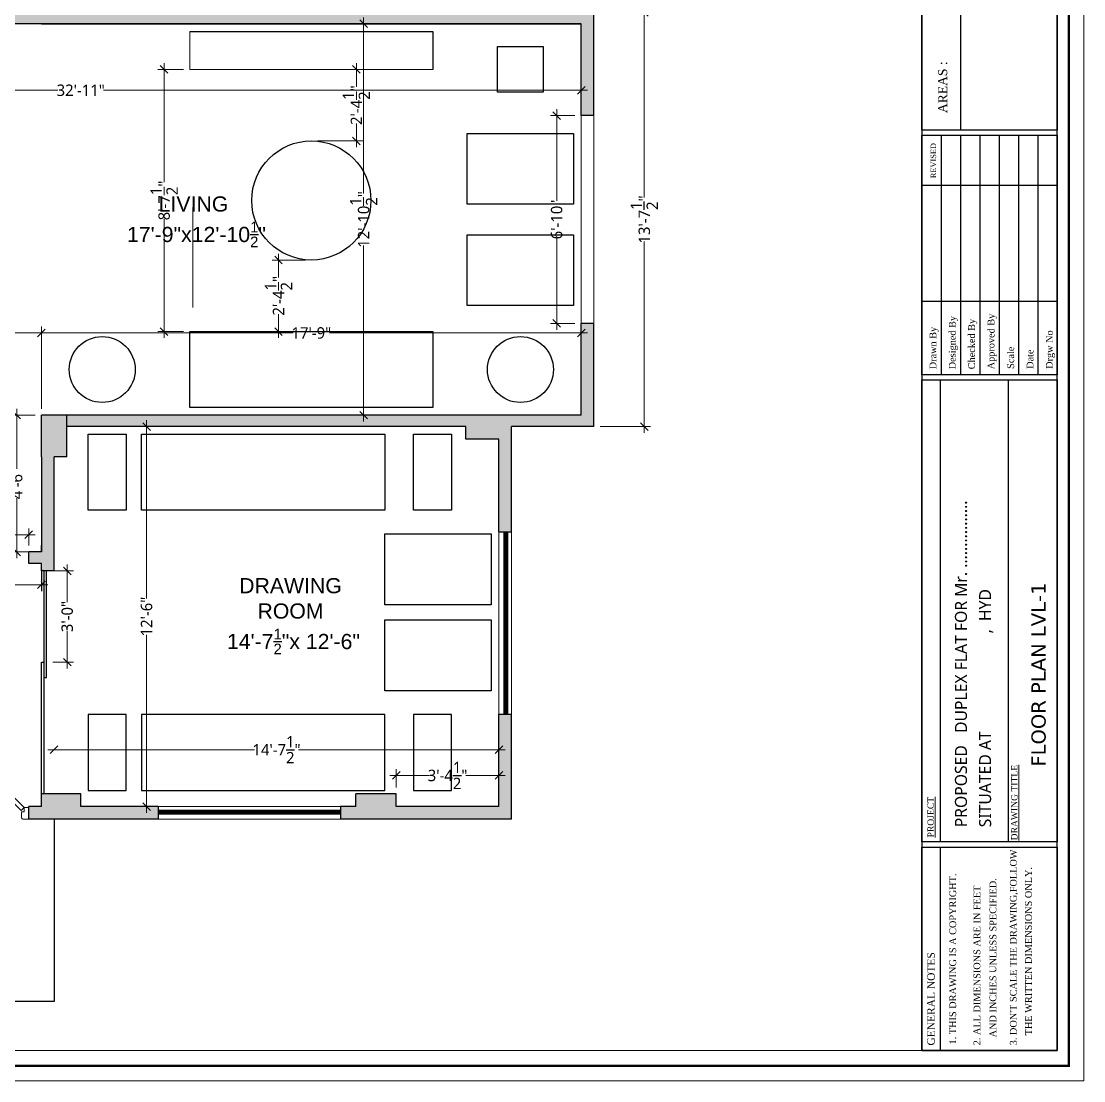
# Model space of a CAD drawing. Header units: inches. Extents: x -179 to 4134, y -2155 to 815.
# Drawn here: x 2757.6 to 3176.9, y -1887.4 to -1469.1 of the extents above; entities that cross this region are included whole.
import ezdxf
from ezdxf.enums import TextEntityAlignment as Align

# ---------------------------------------------------------------- set-up
doc = ezdxf.new("R2010")
doc.units = ezdxf.units.IN
doc.header["$LTSCALE"] = 5
for name, color, linetype, lineweight in [('DIM', 5, 'Continuous', 9), ('doors', 24, 'Continuous', 9), ('Furniture-New', 217, 'Continuous', 5), ('text', 7, 'Continuous', 5), ('title', 7, 'Continuous', 5), ('wall', 7, 'Continuous', 30), ('wall hatch', 252, 'Continuous', 5), ('window', 162, 'Continuous', 9)]:
    doc.layers.add(name, color=color, linetype=linetype, lineweight=lineweight)
doc.styles.add('irfan', font='trebuc.ttf')
doc.styles.add('KARUN', font='arial.ttf')
doc.styles.add('raj', font='times.ttf')
doc.styles.add('TNR', font='trebuc.ttf')
doc.dimstyles.new('IRFAN', dxfattribs={"dimtxt": 4.5, "dimasz": 3, "dimexe": 2.5, "dimexo": 2.5, "dimgap": 0.09, "dimtad": 0, "dimdec": 1, "dimzin": 3, "dimdsep": 46, "dimlunit": 4, "dimtxsty": 'irfan', "dimblk": 'OBLIQUE', "dimcen": 2, "dimdle": 2.5, "dimclrd": 251, "dimclre": 251, "dimclrt": 7, "dimadec": 0, "dimazin": 0, "dimtm": 1e-09, "dimtfac": 1, "dimtdec": 1, "dimtofl": 0, "dimtmove": 0, "dimatfit": 3, "dimfxl": 2, "dimtolj": 1, "dimtzin": 0, "dimlwd": 0, "dimlwe": -1, "dimarcsym": 0})

# ---------------------------------------------------------------- blocks, each defined once
blk = doc.blocks.new('_Oblique')
at = {"color": 0, "linetype": 'ByBlock', "lineweight": -2}
blk.add_line((-0.5, -0.5), (0.5, 0.5), dxfattribs=at)
blk = doc.blocks.new('*D370')
at = {"layer": 'Defpoints', "color": 0, "lineweight": 25, "ltscale": 0.25, "transparency": 16777216}
for p in [(2755.86, -1624.63), (2765.6, -1624.63), (2765.6, -1678.63)]:
    blk.add_point(p, dxfattribs=at)
at = {"layer": 'Furniture-New', "color": 251, "lineweight": 0, "ltscale": 0.25, "transparency": 16777216}
for p, q in [((2755.86, -1622.13), (2755.86, -1645.8)), ((2755.86, -1681.13), (2755.86, -1657.46))]:
    blk.add_line(p, q, dxfattribs=at)
at = {"layer": 'Furniture-New', "color": 251, "ltscale": 0.25, "transparency": 16777216}
for p, q in [((2763.1, -1624.63), (2753.36, -1624.63)), ((2763.1, -1678.63), (2753.36, -1678.63))]:
    blk.add_line(p, q, dxfattribs=at)
at = {"layer": 'Furniture-New', "color": 251, "lineweight": 0, "ltscale": 0.25, "transparency": 16777216, "xscale": 3, "yscale": 3, "zscale": 3}
for p, rotation in [((2755.86, -1624.63), 90), ((2755.86, -1678.63), 270)]:
    blk.add_blockref('_Oblique', p, dxfattribs=dict(at, rotation=rotation))
at = {"layer": 'Furniture-New', "color": 7, "lineweight": 25, "ltscale": 0.25, "transparency": 16777216, "insert": (2755.86, -1651.63), "char_height": 4.5, "attachment_point": 5, "rotation": 90, "style": 'irfan'}
blk.add_mtext('\\A1;4\'-6"', dxfattribs=at)
blk = doc.blocks.new('*D328')
at = {"layer": 'Defpoints', "color": 0, "lineweight": 25, "ltscale": 0.25, "transparency": 16777216}
for p in [(2770.6, -1756.69), (2946.1, -1756.69), (2946.1, -1756.69)]:
    blk.add_point(p, dxfattribs=at)
at = {"layer": 'Furniture-New', "color": 251, "lineweight": 0, "ltscale": 0.25, "transparency": 16777216}
for p, q in [((2768.1, -1756.69), (2849.69, -1756.69)), ((2948.6, -1756.69), (2867.01, -1756.69))]:
    blk.add_line(p, q, dxfattribs=at)
at = {"layer": 'Furniture-New', "color": 251, "lineweight": 0, "ltscale": 0.25, "transparency": 16777216, "xscale": 3, "yscale": 3, "zscale": 3, "rotation": 180}
blk.add_blockref('_Oblique', (2770.6, -1756.69), dxfattribs=at)
at = {"layer": 'Furniture-New', "color": 251, "lineweight": 0, "ltscale": 0.25, "transparency": 16777216, "xscale": 3, "yscale": 3, "zscale": 3}
blk.add_blockref('_Oblique', (2946.1, -1756.69), dxfattribs=at)
at = {"layer": 'Furniture-New', "color": 7, "lineweight": 25, "ltscale": 0.25, "transparency": 16777216, "insert": (2858.35, -1756.69), "char_height": 4.5, "attachment_point": 5, "style": 'irfan'}
blk.add_mtext('\\A1;14\'-7{\\H1x;\\S1/2;}"', dxfattribs=at)
blk = doc.blocks.new('*D329')
at = {"layer": 'Defpoints', "color": 0, "lineweight": 25, "ltscale": 0.25, "transparency": 16777216}
for p in [(2809.13, -1629.13), (2807.1, -1779.13), (2809.13, -1779.13)]:
    blk.add_point(p, dxfattribs=at)
at = {"layer": 'Furniture-New', "color": 251, "ltscale": 0.25, "transparency": 16777216}
for p, q in [((2806.63, -1629.13), (2804.6, -1629.13)), ((2806.63, -1779.13), (2804.6, -1779.13))]:
    blk.add_line(p, q, dxfattribs=at)
at = {"layer": 'Furniture-New', "color": 251, "lineweight": 0, "ltscale": 0.25, "transparency": 16777216}
for p, q in [((2807.1, -1626.63), (2807.1, -1696.94)), ((2807.1, -1781.63), (2807.1, -1711.32))]:
    blk.add_line(p, q, dxfattribs=at)
at = {"layer": 'Furniture-New', "color": 251, "lineweight": 0, "ltscale": 0.25, "transparency": 16777216, "xscale": 3, "yscale": 3, "zscale": 3}
for p, rotation in [((2807.1, -1629.13), 90), ((2807.1, -1779.13), 270)]:
    blk.add_blockref('_Oblique', p, dxfattribs=dict(at, rotation=rotation))
at = {"layer": 'Furniture-New', "color": 7, "lineweight": 25, "ltscale": 0.25, "transparency": 16777216, "insert": (2807.1, -1704.13), "char_height": 4.5, "attachment_point": 5, "rotation": 90, "style": 'irfan'}
blk.add_mtext('\\A1;12\'-6"', dxfattribs=at)
blk = doc.blocks.new('*D330')
at = {"layer": 'Defpoints', "color": 0, "lineweight": 25, "ltscale": 0.25, "transparency": 16777216}
for p in [(2946.1, -1766.85), (2905.6, -1774.13), (2946.1, -1774.13)]:
    blk.add_point(p, dxfattribs=at)
at = {"layer": 'Furniture-New', "color": 251, "ltscale": 0.25, "transparency": 16777216}
for p, q in [((2905.6, -1771.63), (2905.6, -1764.35)), ((2946.1, -1771.63), (2946.1, -1764.35))]:
    blk.add_line(p, q, dxfattribs=at)
at = {"layer": 'Furniture-New', "color": 251, "lineweight": 0, "ltscale": 0.25, "transparency": 16777216}
for p, q in [((2903.1, -1766.85), (2918.68, -1766.85)), ((2948.6, -1766.85), (2933.02, -1766.85))]:
    blk.add_line(p, q, dxfattribs=at)
at = {"layer": 'Furniture-New', "color": 251, "lineweight": 0, "ltscale": 0.25, "transparency": 16777216, "xscale": 3, "yscale": 3, "zscale": 3, "rotation": 180}
blk.add_blockref('_Oblique', (2905.6, -1766.85), dxfattribs=at)
at = {"layer": 'Furniture-New', "color": 251, "lineweight": 0, "ltscale": 0.25, "transparency": 16777216, "xscale": 3, "yscale": 3, "zscale": 3}
blk.add_blockref('_Oblique', (2946.1, -1766.85), dxfattribs=at)
at = {"layer": 'Furniture-New', "color": 7, "lineweight": 25, "ltscale": 0.25, "transparency": 16777216, "insert": (2925.85, -1766.85), "char_height": 4.5, "attachment_point": 5, "style": 'irfan'}
blk.add_mtext('\\A1;3\'-4{\\H1x;\\S1/2;}"', dxfattribs=at)
blk = doc.blocks.new('*D332')
at = {"layer": 'Defpoints', "color": 0, "lineweight": 25, "ltscale": 0.25, "transparency": 16777216}
for p in [(2760.6, -1671.81), (2709.1, -1678.63), (2760.6, -1678.63)]:
    blk.add_point(p, dxfattribs=at)
at = {"layer": 'Furniture-New', "color": 251, "lineweight": 0, "ltscale": 0.25, "transparency": 16777216}
for p, q in [((2706.6, -1671.81), (2727.55, -1671.81)), ((2763.1, -1671.81), (2742.15, -1671.81))]:
    blk.add_line(p, q, dxfattribs=at)
at = {"layer": 'Furniture-New', "color": 251, "ltscale": 0.25, "transparency": 16777216}
for p, q in [((2709.1, -1676.13), (2709.1, -1669.31)), ((2760.6, -1676.13), (2760.6, -1669.31))]:
    blk.add_line(p, q, dxfattribs=at)
at = {"layer": 'Furniture-New', "color": 251, "lineweight": 0, "ltscale": 0.25, "transparency": 16777216, "xscale": 3, "yscale": 3, "zscale": 3, "rotation": 180}
blk.add_blockref('_Oblique', (2709.1, -1671.81), dxfattribs=at)
at = {"layer": 'Furniture-New', "color": 251, "lineweight": 0, "ltscale": 0.25, "transparency": 16777216, "xscale": 3, "yscale": 3, "zscale": 3}
blk.add_blockref('_Oblique', (2760.6, -1671.81), dxfattribs=at)
at = {"layer": 'Furniture-New', "color": 7, "lineweight": 25, "ltscale": 0.25, "transparency": 16777216, "insert": (2734.85, -1671.81), "char_height": 4.5, "attachment_point": 5, "style": 'irfan'}
blk.add_mtext('\\A1;4\'-3{\\H1x;\\S1/2;}"', dxfattribs=at)
blk = doc.blocks.new('*D334')
at = {"layer": 'Defpoints', "color": 0, "lineweight": 25, "ltscale": 0.25, "transparency": 16777216}
for p in [(2583.6, -1496.39), (2583.6, -1509.74), (2978.6, -1509.74)]:
    blk.add_point(p, dxfattribs=at)
at = {"layer": 'Furniture-New', "color": 251, "lineweight": 0, "ltscale": 0.25, "transparency": 16777216}
for p, q in [((2581.1, -1496.39), (2772.14, -1496.39)), ((2981.1, -1496.39), (2790.06, -1496.39))]:
    blk.add_line(p, q, dxfattribs=at)
at = {"layer": 'Furniture-New', "color": 251, "ltscale": 0.25, "transparency": 16777216}
for p, q in [((2583.6, -1507.24), (2583.6, -1493.89)), ((2978.6, -1507.24), (2978.6, -1493.89))]:
    blk.add_line(p, q, dxfattribs=at)
at = {"layer": 'Furniture-New', "color": 251, "lineweight": 0, "ltscale": 0.25, "transparency": 16777216, "xscale": 3, "yscale": 3, "zscale": 3, "rotation": 180.0000000000001}
blk.add_blockref('_Oblique', (2583.6, -1496.39), dxfattribs=at)
at = {"layer": 'Furniture-New', "color": 251, "lineweight": 0, "ltscale": 0.25, "transparency": 16777216, "xscale": 3, "yscale": 3, "zscale": 3}
blk.add_blockref('_Oblique', (2978.6, -1496.39), dxfattribs=at)
at = {"layer": 'Furniture-New', "color": 7, "lineweight": 25, "ltscale": 0.25, "transparency": 16777216, "insert": (2781.1, -1496.39), "char_height": 4.5, "attachment_point": 5, "style": 'irfan'}
blk.add_mtext('\\A1;32\'-11"', dxfattribs=at)
blk = doc.blocks.new('*D335')
at = {"layer": 'Defpoints', "color": 0, "lineweight": 25, "ltscale": 0.25, "transparency": 16777216}
for p in [(2968.9, -1506.38), (2978.6, -1506.38), (2978.6, -1588.38)]:
    blk.add_point(p, dxfattribs=at)
at = {"layer": 'Furniture-New', "color": 251, "lineweight": 0, "ltscale": 0.25, "transparency": 16777216}
for p, q in [((2968.9, -1503.88), (2968.9, -1540.01)), ((2968.9, -1590.88), (2968.9, -1554.75))]:
    blk.add_line(p, q, dxfattribs=at)
at = {"layer": 'Furniture-New', "color": 251, "ltscale": 0.25, "transparency": 16777216}
for p, q in [((2976.1, -1506.38), (2966.4, -1506.38)), ((2976.1, -1588.38), (2966.4, -1588.38))]:
    blk.add_line(p, q, dxfattribs=at)
at = {"layer": 'Furniture-New', "color": 251, "lineweight": 0, "ltscale": 0.25, "transparency": 16777216, "xscale": 3, "yscale": 3, "zscale": 3}
for p, rotation in [((2968.9, -1506.38), 90), ((2968.9, -1588.38), 270)]:
    blk.add_blockref('_Oblique', p, dxfattribs=dict(at, rotation=rotation))
at = {"layer": 'Furniture-New', "color": 7, "lineweight": 25, "ltscale": 0.25, "transparency": 16777216, "insert": (2968.9, -1547.38), "char_height": 4.5, "attachment_point": 5, "rotation": 90, "style": 'irfan'}
blk.add_mtext('\\A1;6\'-10"', dxfattribs=at)
blk = doc.blocks.new('*D300')
at = {"layer": 'Defpoints', "color": 0, "lineweight": 25, "ltscale": 0.25, "transparency": 16777216}
for p in [(2767.6, -1686.13), (2767.6, -1722.13), (2775.79, -1722.13)]:
    blk.add_point(p, dxfattribs=at)
at = {"layer": 'Furniture-New', "color": 251, "lineweight": 0, "ltscale": 0.25, "transparency": 16777216}
for p, q in [((2775.79, -1683.63), (2775.79, -1698.43)), ((2775.79, -1724.63), (2775.79, -1709.83))]:
    blk.add_line(p, q, dxfattribs=at)
at = {"layer": 'Furniture-New', "color": 251, "ltscale": 0.25, "transparency": 16777216}
for p, q in [((2770.1, -1686.13), (2778.29, -1686.13)), ((2770.1, -1722.13), (2778.29, -1722.13))]:
    blk.add_line(p, q, dxfattribs=at)
at = {"layer": 'Furniture-New', "color": 251, "lineweight": 0, "ltscale": 0.25, "transparency": 16777216, "xscale": 3, "yscale": 3, "zscale": 3}
for p, rotation in [((2775.79, -1686.13), 90), ((2775.79, -1722.13), 270)]:
    blk.add_blockref('_Oblique', p, dxfattribs=dict(at, rotation=rotation))
at = {"layer": 'Furniture-New', "color": 7, "lineweight": 25, "ltscale": 0.25, "transparency": 16777216, "insert": (2775.79, -1704.13), "char_height": 4.5, "width": 10.1161, "attachment_point": 5, "rotation": 90, "style": 'irfan'}
blk.add_mtext('\\A1;{\\C240;3\'-0"}', dxfattribs=at)
blk = doc.blocks.new('*D309')
at = {"layer": 'Defpoints', "color": 0, "ltscale": 0.25, "transparency": 16777216}
for p in [(2978.6, -1592.19), (2765.6, -1624.63), (2978.6, -1624.63)]:
    blk.add_point(p, dxfattribs=at)
at = {"layer": 'DIM', "color": 251, "lineweight": 0, "ltscale": 0.25, "transparency": 16777216}
for p, q in [((2763.1, -1592.19), (2864.91, -1592.19)), ((2981.1, -1592.19), (2879.29, -1592.19))]:
    blk.add_line(p, q, dxfattribs=at)
at = {"layer": 'DIM', "color": 251, "ltscale": 0.25, "transparency": 16777216}
for p, q in [((2765.6, -1622.13), (2765.6, -1589.69)), ((2978.6, -1622.13), (2978.6, -1589.69))]:
    blk.add_line(p, q, dxfattribs=at)
at = {"layer": 'DIM', "color": 251, "lineweight": 0, "ltscale": 0.25, "transparency": 16777216, "xscale": 3, "yscale": 3, "zscale": 3, "rotation": 180}
blk.add_blockref('_Oblique', (2765.6, -1592.19), dxfattribs=at)
at = {"layer": 'DIM', "color": 251, "lineweight": 0, "ltscale": 0.25, "transparency": 16777216, "xscale": 3, "yscale": 3, "zscale": 3}
blk.add_blockref('_Oblique', (2978.6, -1592.19), dxfattribs=at)
at = {"layer": 'DIM', "color": 7, "ltscale": 0.25, "transparency": 16777216, "insert": (2872.1, -1592.19), "char_height": 4.5, "attachment_point": 5, "style": 'irfan'}
blk.add_mtext('\\A1;17\'-9"', dxfattribs=at)
blk = doc.blocks.new('*D310')
at = {"layer": 'Defpoints', "color": 0, "ltscale": 0.25, "transparency": 16777216}
for p in [(2978.6, -1470.13), (2892.72, -1624.63), (2978.6, -1624.63)]:
    blk.add_point(p, dxfattribs=at)
at = {"layer": 'DIM', "color": 251, "ltscale": 0.25, "transparency": 16777216}
for p, q in [((2976.1, -1470.13), (2890.22, -1470.13)), ((2976.1, -1624.63), (2890.22, -1624.63))]:
    blk.add_line(p, q, dxfattribs=at)
at = {"layer": 'DIM', "color": 251, "lineweight": 0, "ltscale": 0.25, "transparency": 16777216}
for p, q in [((2892.72, -1467.63), (2892.72, -1537.09)), ((2892.72, -1627.13), (2892.72, -1557.67))]:
    blk.add_line(p, q, dxfattribs=at)
at = {"layer": 'DIM', "color": 251, "lineweight": 0, "ltscale": 0.25, "transparency": 16777216, "xscale": 3, "yscale": 3, "zscale": 3}
for p, rotation in [((2892.72, -1470.13), 90), ((2892.72, -1624.63), 270)]:
    blk.add_blockref('_Oblique', p, dxfattribs=dict(at, rotation=rotation))
at = {"layer": 'DIM', "color": 7, "ltscale": 0.25, "transparency": 16777216, "insert": (2892.72, -1547.38), "char_height": 4.5, "attachment_point": 5, "rotation": 90, "style": 'irfan'}
blk.add_mtext('\\A1;12\'-10{\\H1x;\\S1/2;}"', dxfattribs=at)
blk = doc.blocks.new('*D311')
at = {"layer": 'Defpoints', "color": 0, "ltscale": 0.25, "transparency": 16777216}
for p in [(2765.6, -1592.19), (2708.06, -1602.65), (2765.6, -1624.63)]:
    blk.add_point(p, dxfattribs=at)
at = {"layer": 'DIM', "color": 251, "lineweight": 0, "ltscale": 0.25, "transparency": 16777216}
for p, q in [((2705.56, -1592.19), (2729.53, -1592.19)), ((2768.1, -1592.19), (2744.13, -1592.19))]:
    blk.add_line(p, q, dxfattribs=at)
at = {"layer": 'DIM', "color": 251, "ltscale": 0.25, "transparency": 16777216}
for p, q in [((2708.06, -1600.15), (2708.06, -1589.69)), ((2765.6, -1622.13), (2765.6, -1589.69))]:
    blk.add_line(p, q, dxfattribs=at)
at = {"layer": 'DIM', "color": 251, "lineweight": 0, "ltscale": 0.25, "transparency": 16777216, "xscale": 3, "yscale": 3, "zscale": 3, "rotation": 180}
blk.add_blockref('_Oblique', (2708.06, -1592.19), dxfattribs=at)
at = {"layer": 'DIM', "color": 251, "lineweight": 0, "ltscale": 0.25, "transparency": 16777216, "xscale": 3, "yscale": 3, "zscale": 3}
blk.add_blockref('_Oblique', (2765.6, -1592.19), dxfattribs=at)
at = {"layer": 'DIM', "color": 7, "ltscale": 0.25, "transparency": 16777216, "insert": (2736.83, -1592.19), "char_height": 4.5, "attachment_point": 5, "style": 'irfan'}
blk.add_mtext('\\A1;4\'-9{\\H1x;\\S1/2;}"', dxfattribs=at)
blk = doc.blocks.new('*D312')
at = {"color": 251, "ltscale": 0.25, "transparency": 16777216}
for p, q in [((2695.1, -1685.63), (2695.1, -1694.1)), ((2765.6, -1685.63), (2765.6, -1694.1))]:
    blk.add_line(p, q, dxfattribs=at)
at = {"color": 251, "lineweight": 0, "ltscale": 0.25, "transparency": 16777216}
for p, q in [((2692.6, -1691.6), (2721.58, -1691.6)), ((2768.1, -1691.6), (2739.12, -1691.6))]:
    blk.add_line(p, q, dxfattribs=at)
at = {"layer": 'Defpoints', "color": 0, "ltscale": 0.25, "transparency": 16777216}
for p in [(2695.1, -1683.13), (2765.6, -1683.13), (2765.6, -1691.6)]:
    blk.add_point(p, dxfattribs=at)
at = {"color": 251, "lineweight": 0, "ltscale": 0.25, "transparency": 16777216, "xscale": 3, "yscale": 3, "zscale": 3, "rotation": 180}
blk.add_blockref('_Oblique', (2695.1, -1691.6), dxfattribs=at)
at = {"color": 251, "lineweight": 0, "ltscale": 0.25, "transparency": 16777216, "xscale": 3, "yscale": 3, "zscale": 3}
blk.add_blockref('_Oblique', (2765.6, -1691.6), dxfattribs=at)
at = {"color": 7, "ltscale": 0.25, "transparency": 16777216, "insert": (2730.35, -1691.6), "char_height": 4.5, "attachment_point": 5, "style": 'irfan'}
blk.add_mtext('\\A1;5\'-10{\\H1x;\\S1/2;}"', dxfattribs=at)
blk = doc.blocks.new('*D385')
at = {"layer": 'Defpoints', "color": 0, "ltscale": 0.25, "transparency": 16777216}
for p in [(2824.1, -1488.13), (2814.01, -1591.63), (2824.1, -1591.63)]:
    blk.add_point(p, dxfattribs=at)
at = {"layer": 'Furniture-New', "color": 251, "ltscale": 0.25, "transparency": 16777216}
for p, q in [((2821.6, -1488.13), (2811.51, -1488.13)), ((2821.6, -1591.63), (2811.51, -1591.63))]:
    blk.add_line(p, q, dxfattribs=at)
at = {"layer": 'Furniture-New', "color": 251, "lineweight": 0, "ltscale": 0.25, "transparency": 16777216}
for p, q in [((2814.01, -1485.63), (2814.01, -1532.67)), ((2814.01, -1594.13), (2814.01, -1547.08))]:
    blk.add_line(p, q, dxfattribs=at)
at = {"layer": 'Furniture-New', "color": 251, "lineweight": 0, "ltscale": 0.25, "transparency": 16777216, "xscale": 3, "yscale": 3, "zscale": 3}
for p, rotation in [((2814.01, -1488.13), 90), ((2814.01, -1591.63), 270)]:
    blk.add_blockref('_Oblique', p, dxfattribs=dict(at, rotation=rotation))
at = {"layer": 'Furniture-New', "color": 7, "ltscale": 0.25, "transparency": 16777216, "insert": (2814.01, -1539.88), "char_height": 4.5, "attachment_point": 5, "rotation": 90, "style": 'irfan'}
blk.add_mtext('\\A1;8\'-7{\\H1x;\\S1/2;}"', dxfattribs=at)
blk = doc.blocks.new('*D391')
at = {"layer": 'Defpoints', "color": 0, "ltscale": 0.25, "transparency": 16777216}
for p in [(2872.1, -1488.13), (2889.87, -1488.13), (2872.1, -1516.38)]:
    blk.add_point(p, dxfattribs=at)
at = {"layer": 'Furniture-New', "color": 251, "ltscale": 0.25, "transparency": 16777216}
for p, q in [((2874.6, -1488.13), (2892.37, -1488.13)), ((2874.6, -1516.38), (2892.37, -1516.38))]:
    blk.add_line(p, q, dxfattribs=at)
at = {"layer": 'Furniture-New', "color": 251, "lineweight": 0, "ltscale": 0.25, "transparency": 16777216}
for p, q in [((2889.87, -1485.63), (2889.87, -1495)), ((2889.87, -1518.88), (2889.87, -1509.5))]:
    blk.add_line(p, q, dxfattribs=at)
at = {"layer": 'Furniture-New', "color": 251, "lineweight": 0, "ltscale": 0.25, "transparency": 16777216, "xscale": 3, "yscale": 3, "zscale": 3}
for p, rotation in [((2889.87, -1488.13), 90), ((2889.87, -1516.38), 270)]:
    blk.add_blockref('_Oblique', p, dxfattribs=dict(at, rotation=rotation))
at = {"layer": 'Furniture-New', "color": 7, "ltscale": 0.25, "transparency": 16777216, "insert": (2889.87, -1502.25), "char_height": 4.5, "attachment_point": 5, "rotation": 90, "style": 'irfan'}
blk.add_mtext('\\A1;2\'-4{\\H1x;\\S1/2;}"', dxfattribs=at)
blk = doc.blocks.new('*D392')
at = {"layer": 'Defpoints', "color": 0, "ltscale": 0.25, "transparency": 16777216}
for p in [(2872.1, -1563.38), (2859.14, -1591.63), (2872.1, -1591.63)]:
    blk.add_point(p, dxfattribs=at)
at = {"layer": 'Furniture-New', "color": 251, "ltscale": 0.25, "transparency": 16777216}
for p, q in [((2869.6, -1563.38), (2856.64, -1563.38)), ((2869.6, -1591.63), (2856.64, -1591.63))]:
    blk.add_line(p, q, dxfattribs=at)
at = {"layer": 'Furniture-New', "color": 251, "lineweight": 0, "ltscale": 0.25, "transparency": 16777216}
for p, q in [((2859.14, -1560.88), (2859.14, -1570.25)), ((2859.14, -1594.13), (2859.14, -1584.75))]:
    blk.add_line(p, q, dxfattribs=at)
at = {"layer": 'Furniture-New', "color": 251, "lineweight": 0, "ltscale": 0.25, "transparency": 16777216, "xscale": 3, "yscale": 3, "zscale": 3}
for p, rotation in [((2859.14, -1563.38), 90), ((2859.14, -1591.63), 270)]:
    blk.add_blockref('_Oblique', p, dxfattribs=dict(at, rotation=rotation))
at = {"layer": 'Furniture-New', "color": 7, "ltscale": 0.25, "transparency": 16777216, "insert": (2859.14, -1577.5), "char_height": 4.5, "attachment_point": 5, "rotation": 90, "style": 'irfan'}
blk.add_mtext('\\A1;2\'-4{\\H1x;\\S1/2;}"', dxfattribs=at)
blk = doc.blocks.new('*D433')
at = {"layer": 'Defpoints', "color": 0, "lineweight": 25, "ltscale": 0.25, "transparency": 16777216}
for p in [(2983.6, -1465.63), (2983.6, -1629.13), (3003.45, -1629.13)]:
    blk.add_point(p, dxfattribs=at)
at = {"layer": 'Furniture-New', "color": 251, "ltscale": 0.25, "transparency": 16777216}
for p, q in [((2986.1, -1465.63), (3005.95, -1465.63)), ((2986.1, -1629.13), (3005.95, -1629.13))]:
    blk.add_line(p, q, dxfattribs=at)
at = {"layer": 'Furniture-New', "color": 251, "lineweight": 0, "ltscale": 0.25, "transparency": 16777216}
for p, q in [((3003.45, -1463.13), (3003.45, -1538.72)), ((3003.45, -1631.63), (3003.45, -1556.04))]:
    blk.add_line(p, q, dxfattribs=at)
at = {"layer": 'Furniture-New', "color": 251, "lineweight": 0, "ltscale": 0.25, "transparency": 16777216, "xscale": 3, "yscale": 3, "zscale": 3}
for p, rotation in [((3003.45, -1465.63), 90), ((3003.45, -1629.13), 270)]:
    blk.add_blockref('_Oblique', p, dxfattribs=dict(at, rotation=rotation))
at = {"layer": 'Furniture-New', "color": 7, "lineweight": 25, "ltscale": 0.25, "transparency": 16777216, "insert": (3003.45, -1547.38), "char_height": 4.5, "attachment_point": 5, "rotation": 90, "style": 'irfan'}
blk.add_mtext('\\A1;13\'-7{\\H1x;\\S1/2;}"', dxfattribs=at)

msp = doc.modelspace()

# ---------------------------------------------------------------- hatches: boundary and pattern name
at = {"layer": 'wall hatch', "ltscale": 0.25}
h = msp.add_hatch(color=256, dxfattribs=at)
h.dxf.hatch_style = 1
h.paths.add_polyline_path([(2765.1, -1451.63), (2760.1, -1451.63), (2755.1, -1451.63), (2755.1, -1470.13), (2888.1, -1470.13), (2978.6, -1470.13), (2978.6, -1500.38), (2978.6, -1506.38), (2983.6, -1506.38), (2983.6, -1465.63), (2951.1, -1465.63), (2951.1, -1416.88), (2946.1, -1416.88), (2946.1, -1454.63), (2940.1, -1454.63), (2940.1, -1465.63), (2765.1, -1465.63)])
h = msp.add_hatch(color=256, dxfattribs=at)
h.dxf.hatch_style = 1
h.paths.add_polyline_path([(2951.1, -1629.13), (2983.6, -1629.13), (2983.6, -1588.38), (2978.6, -1588.38), (2978.6, -1594.38), (2978.6, -1624.63), (2893.1, -1624.63), (2888.1, -1624.63), (2775.6, -1624.63), (2775.6, -1629.13), (2933.1, -1629.13), (2933.1, -1634.13), (2946.1, -1634.13), (2946.1, -1670.63), (2951.1, -1670.63)])
h = msp.add_hatch(color=256, dxfattribs=at)
h.dxf.hatch_style = 1
h.paths.add_polyline_path([(2775.6, -1624.63), (2765.6, -1624.63), (2765.6, -1678.63), (2760.6, -1678.63), (2760.6, -1683.13), (2765.6, -1683.13), (2765.6, -1686.13), (2770.6, -1686.13), (2770.6, -1641.13), (2775.6, -1641.13)])
h = msp.add_hatch(color=256, dxfattribs=at)
h.dxf.hatch_style = 1
h.paths.add_polyline_path([(2951.1, -1742.63), (2946.1, -1742.63), (2946.1, -1779.13), (2905.6, -1779.13), (2905.6, -1774.13), (2889.6, -1774.13), (2889.6, -1779.13), (2883.6, -1779.13), (2883.6, -1784.13), (2951.1, -1784.13)])
h = msp.add_hatch(color=256, dxfattribs=at)
h.dxf.hatch_style = 1
h.paths.add_polyline_path([(2811.6, -1779.13), (2770.6, -1779.13), (2770.6, -1774.13), (2765.6, -1774.13), (2765.6, -1779.13), (2760.6, -1779.13), (2760.6, -1784.13), (2811.6, -1784.13)])
h = msp.add_hatch(color=256, dxfattribs=at)
h.dxf.hatch_style = 1
h.paths.add_polyline_path([(2781.1, -1774.13), (2770.6, -1774.13), (2770.6, -1779.13), (2781.1, -1779.13)])

# ---------------------------------------------------------------- linework, layer by layer
at = {"layer": 'doors', "linetype": 'Continuous'}
msp.add_line((2760.6, -1784.13), (2760.6, -1784.13), dxfattribs=at)
at = {"layer": 'doors'}
msp.add_lwpolyline([(2725.84, -1748.93), (2757.61, -1780.7), (2758.85, -1779.47), (2727.11, -1747.59), (2725.84, -1748.93)], dxfattribs=at)
msp.add_lwpolyline([(2760.6, -1779.47), (2758.85, -1779.47), (2758.85, -1781.21), (2757.68, -1781.21), (2757.68, -1783.54), (2757.83, -1783.54), (2757.83, -1783.69, 0.414214), (2758.12, -1783.98), (2758.27, -1783.98), (2758.27, -1784.13), (2760.6, -1784.13), (2758.27, -1784.13), (2760.6, -1784.13), (2760.6, -1779.47)], format="xyb", close=True, dxfattribs=at)
at = {"layer": 'Furniture-New', "lineweight": -2, "ltscale": 0.25}
for p, q in [((2765.6, -1470.13), (2978.6, -1470.13)), ((2824.1, -1473.13), (2920.1, -1473.13)), ((2920.1, -1473.13), (2920.1, -1488.13))]:
    msp.add_line(p, q, dxfattribs=at)
at = {"layer": 'Furniture-New', "ltscale": 0.25}
for p, q in [((2824.1, -1473.13), (2824.1, -1488.13)), ((2824.1, -1488.13), (2920.1, -1488.13))]:
    msp.add_line(p, q, dxfattribs=at)
at = {"layer": 'Furniture-New', "lineweight": -2, "ltscale": 0.25}
for points in [[(2945.6, -1479.13), (2963.6, -1479.13), (2963.6, -1497.13), (2945.6, -1497.13), (2945.6, -1479.13)], [(2933.6, -1541.38), (2933.6, -1513.38), (2975.6, -1513.38), (2975.6, -1541.38), (2933.6, -1541.38)], [(2933.6, -1581.38), (2933.6, -1553.38), (2975.6, -1553.38), (2975.6, -1581.38), (2933.6, -1581.38)], [(2824.1, -1591.63), (2920.1, -1591.63), (2920.1, -1621.63), (2824.1, -1621.63), (2824.1, -1591.63)], [(2784.1, -1632.13), (2799.1, -1632.13), (2799.1, -1662.13), (2784.1, -1662.13), (2784.1, -1632.13)], [(2805.1, -1632.13), (2901.1, -1632.13), (2901.1, -1662.13), (2805.1, -1662.13), (2805.1, -1632.13)], [(2912.35, -1632.13), (2927.35, -1632.13), (2927.35, -1662.13), (2912.35, -1662.13), (2912.35, -1632.13)], [(2901.1, -1699.45), (2901.1, -1671.45), (2943.1, -1671.45), (2943.1, -1699.45), (2901.1, -1699.45)], [(2901.1, -1733.45), (2901.1, -1705.45), (2943.1, -1705.45), (2943.1, -1733.45), (2901.1, -1733.45)], [(2784.1, -1772.77), (2799.1, -1772.77), (2799.1, -1742.77), (2784.1, -1742.77), (2784.1, -1772.77)], [(2805.1, -1772.77), (2901.1, -1772.77), (2901.1, -1742.77), (2805.1, -1742.77), (2805.1, -1772.77)], [(2912.35, -1772.77), (2927.35, -1772.77), (2927.35, -1742.77), (2912.35, -1742.77), (2912.35, -1772.77)]]:
    msp.add_lwpolyline(points, dxfattribs=at)
for centre, radius in [((2872.1, -1539.88), 23.5), ((2789.6, -1606.63), 13), ((2954.6, -1606.63), 13)]:
    msp.add_circle(centre, radius, dxfattribs=at)
at = {"layer": 'title', "lineweight": 25}
for p, q in [((3128.23, -1419.7), (3128.23, -1512.08)), ((3120.6, -1514.08), (3120.6, -1608.67)), ((3128.23, -1514.08), (3128.23, -1608.67)), ((3135.85, -1514.08), (3135.85, -1608.67)), ((3143.47, -1514.08), (3143.47, -1608.67)), ((3151.09, -1514.08), (3151.09, -1608.67)), ((3158.72, -1514.08), (3158.72, -1608.67)), ((3113.07, -1533.87), (3166.43, -1533.87)), ((3112.98, -1579.65), (3166.34, -1579.65))]:
    msp.add_line(p, q, dxfattribs=at)
at = {"layer": 'title', "linetype": 'Continuous', "lineweight": -3}
for p, q in [((3120.37, -1793.1), (3120.37, -1610.68)), ((3147.16, -1793.1), (3147.16, -1610.68)), ((3120.37, -1875.48), (3120.37, -1795.1))]:
    msp.add_line(p, q, dxfattribs=at)
at = {"layer": 'title'}
for points in [[(3176.86, -1887.37), (3176.86, -1269.38), (2302.84, -1269.38), (2302.84, -1887.37)], [(3166.34, -1279.9), (2313.36, -1279.9), (2313.36, -1875.48), (3166.34, -1875.48)]]:
    msp.add_lwpolyline(points, close=True, dxfattribs=at)
at = {"layer": 'title', "color": 7, "linetype": 'Continuous', "const_width": 0.902}
msp.add_lwpolyline([(3170.92, -1275.32), (2308.77, -1275.32), (2308.77, -1881.44), (3170.92, -1881.44)], close=True, dxfattribs=at)
at = {"layer": 'title', "lineweight": -3}
for points in [[(3112.98, -1279.9), (3112.98, -1875.48), (3166.34, -1875.48), (3166.34, -1279.9)], [(3112.98, -1512.08), (3112.98, -1419.7), (3166.34, -1419.7), (3166.34, -1512.08)], [(3112.98, -1608.67), (3112.98, -1514.08), (3166.34, -1514.08), (3166.34, -1608.67)]]:
    msp.add_lwpolyline(points, close=True, dxfattribs=at)
at = {"layer": 'title', "linetype": 'Continuous', "lineweight": -3}
for points in [[(3112.98, -1793.1), (3112.98, -1610.68), (3166.34, -1610.68), (3166.34, -1793.1)], [(3112.98, -1875.48), (3112.98, -1795.1), (3166.34, -1795.1), (3166.34, -1875.48)]]:
    msp.add_lwpolyline(points, close=True, dxfattribs=at)
at = {"layer": 'wall', "ltscale": 0.25}
for p, q in [((2983.6, -1506.38), (2983.6, -1465.63)), ((2888.1, -1470.13), (2755.1, -1470.13)), ((2978.6, -1470.13), (2888.1, -1470.13)), ((2978.6, -1500.38), (2978.6, -1470.13)), ((2978.6, -1506.38), (2978.6, -1500.38)), ((2983.6, -1506.38), (2978.6, -1506.38)), ((2978.6, -1594.38), (2978.6, -1588.38)), ((2983.6, -1588.38), (2978.6, -1588.38)), ((2983.6, -1629.13), (2983.6, -1588.38)), ((2978.6, -1624.63), (2978.6, -1594.38)), ((2888.1, -1624.63), (2765.6, -1624.63)), ((2765.6, -1641.13), (2765.6, -1624.63)), ((2775.6, -1641.13), (2775.6, -1624.63)), ((2978.6, -1624.63), (2888.1, -1624.63)), ((2933.1, -1629.13), (2775.6, -1629.13)), ((2933.1, -1634.13), (2933.1, -1629.13)), ((2983.6, -1629.13), (2951.1, -1629.13)), ((2951.1, -1670.63), (2951.1, -1629.13)), ((2946.1, -1634.13), (2933.1, -1634.13)), ((2946.1, -1670.63), (2946.1, -1634.13)), ((2765.6, -1641.13), (2765.6, -1678.63)), ((2775.6, -1641.13), (2770.6, -1641.13)), ((2770.6, -1686.13), (2770.6, -1641.13)), ((2946.1, -1670.63), (2951.1, -1670.63)), ((2765.6, -1678.63), (2765.6, -1676.13)), ((2770.6, -1686.13), (2770.6, -1676.13)), ((2765.6, -1678.63), (2760.6, -1678.63)), ((2760.6, -1683.13), (2760.6, -1678.63)), ((2765.6, -1683.13), (2760.6, -1683.13)), ((2765.6, -1686.13), (2765.6, -1683.13)), ((2770.6, -1686.13), (2765.6, -1686.13)), ((2946.1, -1779.13), (2946.1, -1742.63)), ((2946.1, -1742.63), (2951.1, -1742.63)), ((2951.1, -1784.13), (2951.1, -1742.63)), ((2770.6, -1774.13), (2765.6, -1774.13)), ((2765.6, -1779.13), (2765.6, -1774.13)), ((2781.1, -1774.13), (2770.6, -1774.13)), ((2781.1, -1779.13), (2781.1, -1774.13)), ((2905.6, -1774.13), (2889.6, -1774.13)), ((2889.6, -1779.13), (2889.6, -1774.13)), ((2905.6, -1779.13), (2905.6, -1774.13)), ((2765.6, -1779.13), (2760.6, -1779.13)), ((2760.6, -1784.13), (2760.6, -1779.13)), ((2811.6, -1779.13), (2781.1, -1779.13)), ((2811.6, -1779.13), (2811.6, -1784.13)), ((2883.6, -1779.13), (2883.6, -1784.13)), ((2889.6, -1779.13), (2883.6, -1779.13)), ((2946.1, -1779.13), (2905.6, -1779.13)), ((2811.6, -1784.13), (2760.6, -1784.13)), ((2770.6, -1784.13), (2770.6, -1856.13)), ((2951.1, -1784.13), (2883.6, -1784.13)), ((2770.6, -1856.13), (2672.6, -1856.13))]:
    msp.add_line(p, q, dxfattribs=at)
at = {"layer": 'wall', "color": 152, "lineweight": 9, "ltscale": 0.25, "true_color": 0x2776bb}
msp.add_line((2825.35, -1582.12), (2825.35, -1542.56), dxfattribs=at)
at = {"layer": 'wall', "color": 152, "lineweight": -3, "ltscale": 0.25, "true_color": 0x2776bb}
for p, q in [((2766.4, -1686.13), (2766, -1686.13)), ((2767.6, -1686.13), (2766.6, -1686.13)), ((2766.6, -1686.13), (2766.6, -1728.13)), ((2767.6, -1728.13), (2767.6, -1686.13)), ((2765.6, -1774.13), (2765.6, -1722.13)), ((2765.6, -1722.13), (2766.6, -1722.13)), ((2766.6, -1722.13), (2766.6, -1774.13)), ((2766.6, -1728.13), (2767.6, -1728.13))]:
    msp.add_line(p, q, dxfattribs=at)
at = {"layer": 'window', "color": 7, "ltscale": 0.25}
for p, q in [((2978.6, -1588.38), (2978.6, -1506.38)), ((2983.6, -1588.38), (2983.6, -1506.38))]:
    msp.add_line(p, q, dxfattribs=at)
at = {"layer": 'window', "color": 29, "ltscale": 0.25}
for p, q in [((2946.1, -1742.63), (2946.1, -1670.63)), ((2951.1, -1742.63), (2951.1, -1670.63)), ((2883.6, -1779.13), (2811.6, -1779.13)), ((2883.6, -1784.13), (2811.6, -1784.13))]:
    msp.add_line(p, q, dxfattribs=at)
at = {"layer": 'window', "color": 5, "ltscale": 0.25, "const_width": 2}
for points in [[(2948.85, -1742.63), (2948.85, -1670.63)], [(2883.6, -1781.38), (2811.6, -1781.38)]]:
    msp.add_lwpolyline(points, dxfattribs=at)

# ---------------------------------------------------------------- texts
at = {"layer": 'text', "lineweight": 25, "char_height": 6, "attachment_point": 9, "style": 'KARUN'}
for s, insert, width in [('\\A1;\\pxqc;LIVING  17\'-9"x12\'-10{\\H0.7x;\\S1/2;\\H1.4286x;" }', (2858.44, -1558.34), 63.3424), ('\\A1;\\pxqc,t10;DRAWING\\PROOM\\P 14\'-7{\\H0.7x;\\S1/2;}"x 12\'-6"', (2900.83, -1719.02), 73.8995)]:
    msp.add_mtext(s, dxfattribs=dict(at, insert=insert, width=width))
at = {"layer": 'title', "style": 'raj'}
for s, height, p in [('AREAS :', 3.55, (3119.43, -1505.38)), ('REVISED', 2.148, (3116.46, -1531.07)), ('Approved By', 2.6844, (3138.95, -1606.53)), ('Designed By', 2.6844, (3123.63, -1606.53)), ('Checked By', 2.684, (3131.25, -1606.53)), ('Drawn By', 2.684, (3116.01, -1606.53)), ('Drgw No', 2.684, (3161.94, -1606.36)), ('Scale ', 2.684, (3146.7, -1606.36)), ('Date', 2.684, (3154.32, -1606.36))]:
    msp.add_text(s, height=height, rotation=90, dxfattribs=at).set_placement(p, align=Align.TOP_LEFT)
at = {"layer": 'title', "insert": (3126.03, -1612.65), "char_height": 4.7571, "width": 174.6611, "attachment_point": 3, "rotation": 90, "line_spacing_factor": 1.200437, "style": 'TNR'}
msp.add_mtext('\\pxql;PROPOSED   DUPLEX FLAT FOR Mr. ................ \\PSITUATED AT                        ,  HYD', dxfattribs=at)
at = {"layer": 'title', "lineweight": 15, "insert": (3156.2, -1768.28), "char_height": 5.6233, "width": 237.7109, "attachment_point": 1, "rotation": 90, "line_spacing_factor": 0.80054, "style": 'raj'}
msp.add_mtext('{\\fVerdana|b0|i0|c0|p34;  FLOOR PLAN LVL-1}', dxfattribs=at)
at = {"layer": 'title', "linetype": 'Continuous', "attachment_point": 2, "rotation": 90, "style": 'raj'}
for s, insert, char_height, width in [('\\A1;\\pxql;{\\LDRAWING TITLE}', (3148.2, -1763.08), 2.5122, 58.8322), ('\\A1;\\pxql;{\\LPROJECT}', (3115.18, -1761.91), 2.5122, 58.8322), ('\\A1;\\pxql;GENERAL NOTES', (3115.1, -1838.37), 2.9984, 70.2183)]:
    msp.add_mtext(s, dxfattribs=dict(at, insert=insert, char_height=char_height, width=width))
at = {"layer": 'title', "char_height": 2.6844, "attachment_point": 1, "rotation": 90, "style": 'raj'}
for s, insert, width in [("\\A1;3. DON'T SCALE THE DRAWING,FOLLOW ", (3147.71, -1873.38), 143.3386), ('\\A1;{\\fTimes New Roman|b0|i0|c0|p18;1. THIS DRAWING IS A COPYRIGHT.}', (3123.83, -1873.04), 118.8722), ('\\A1;THE WRITTEN DIMENSIONS ONLY. ', (3153.7, -1869.45), 143.3386), ('\\A1;2. ALL DIMENSIONS ARE IN FEET ', (3133.37, -1873.38), 132.402), ('\\A1;AND INCHES UNLESS SPECIFIED.', (3139.68, -1870.25), 143.3386)]:
    msp.add_mtext(s, dxfattribs=dict(at, insert=insert, width=width))

# ---------------------------------------------------------------- dimensions: what is measured, and where the dimension line sits
at = {"color": 25, "ltscale": 0.25}
dim = msp.add_linear_dim(base=(2765.6, -1691.6), p1=(2695.1, -1683.13), p2=(2765.6, -1683.13), dimstyle='IRFAN', override={"dimpost": '\\X'}, dxfattribs=at)
dim.commit()
dim.dimension.update_dxf_attribs({"geometry": '*D312', "text_midpoint": (2730.35, -1691.6)})
at = {"layer": 'DIM', "color": 25, "ltscale": 0.25}
dim = msp.add_linear_dim(base=(2892.72, -1624.63), p1=(2978.6, -1470.13), p2=(2978.6, -1624.63), angle=90, dimstyle='IRFAN', override={"dimpost": '\\X'}, dxfattribs=at)
dim.commit()
dim.dimension.update_dxf_attribs({"geometry": '*D310', "text_midpoint": (2892.72, -1547.38)})
for base, p1, p2, picture, middle in [((2765.6, -1592.19), (2708.06, -1602.65), (2765.6, -1624.63), '*D311', (2736.83, -1592.19)), ((2978.6, -1592.19), (2765.6, -1624.63), (2978.6, -1624.63), '*D309', (2872.1, -1592.19))]:
    dim = msp.add_linear_dim(base=base, p1=p1, p2=p2, dimstyle='IRFAN', override={"dimpost": '\\X'}, dxfattribs=at)
    dim.commit()
    dim.dimension.update_dxf_attribs({"geometry": picture, "text_midpoint": middle})
at = {"layer": 'Furniture-New', "lineweight": 25, "ltscale": 0.25}
dim = msp.add_linear_dim(base=(3003.45, -1629.13), p1=(2983.6, -1465.63), p2=(2983.6, -1629.13), angle=90, dimstyle='IRFAN', override={"dimpost": '\\X'}, dxfattribs=at)
dim.commit()
dim.dimension.update_dxf_attribs({"geometry": '*D433', "text_midpoint": (3003.45, -1547.38)})
at = {"layer": 'Furniture-New', "ltscale": 0.25}
for base, p1, p2, picture, middle in [((2814.01, -1591.63), (2824.1, -1488.13), (2824.1, -1591.63), '*D385', (2814.01, -1539.88)), ((2889.87411193, -1488.12773916), (2872.1011829, -1516.37773916), (2872.1011829, -1488.12773916), '*D391', (2889.87411193, -1502.25273916))]:
    dim = msp.add_linear_dim(base=base, p1=p1, p2=p2, angle=90, dimstyle='IRFAN', override={"dimpost": '\\X'}, dxfattribs=at)
    dim.commit()
    dim.dimension.update_dxf_attribs({"geometry": picture, "text_midpoint": middle})
at = {"layer": 'Furniture-New', "lineweight": 25, "ltscale": 0.25}
dim = msp.add_linear_dim(base=(2583.6, -1496.39), p1=(2978.6, -1509.74), p2=(2583.6, -1509.74), angle=180, dimstyle='IRFAN', override={"dimpost": '\\X'}, dxfattribs=at)
dim.commit()
dim.dimension.update_dxf_attribs({"geometry": '*D334', "text_midpoint": (2781.1, -1496.39), "dimtype": 161})
for p1, p2, distance, picture, middle in [((2978.6, -1588.38), (2978.6, -1506.38), 9.7, '*D335', (2968.9, -1547.38)), ((2765.6, -1678.63), (2765.6, -1624.63), 9.74, '*D370', (2755.86, -1651.63)), ((2809.13, -1629.13), (2809.13, -1779.13), -2.03, '*D329', (2807.1, -1704.13)), ((2770.6, -1756.69), (2946.1, -1756.69), 0, '*D328', (2858.35, -1756.69)), ((2905.6, -1774.13), (2946.1, -1774.13), 7.28, '*D330', (2925.85, -1766.85))]:
    dim = msp.add_aligned_dim(p1=p1, p2=p2, distance=distance, dimstyle='IRFAN', override={"dimpost": '\\X'}, dxfattribs=at)
    dim.commit()
    dim.dimension.update_dxf_attribs({"geometry": picture, "text_midpoint": middle})
at = {"layer": 'Furniture-New', "ltscale": 0.25}
dim = msp.add_linear_dim(base=(2859.14002006, -1591.62773916), p1=(2872.1011829, -1563.37773916), p2=(2872.1011829, -1591.62773916), angle=90, dimstyle='IRFAN', override={"dimpost": '\\X'}, dxfattribs=at)
dim.commit()
dim.dimension.update_dxf_attribs({"geometry": '*D392', "text_midpoint": (2859.14002006, -1577.50273916), "dimtype": 160})
at = {"layer": 'Furniture-New', "lineweight": 25, "ltscale": 0.25}
dim = msp.add_linear_dim(base=(2760.6, -1671.81), p1=(2709.1, -1678.63), p2=(2760.6, -1678.63), dimstyle='IRFAN', override={"dimpost": '\\X'}, dxfattribs=at)
dim.commit()
dim.dimension.update_dxf_attribs({"geometry": '*D332', "text_midpoint": (2734.85, -1671.81)})
dim = msp.add_linear_dim(base=(2775.79, -1722.13), p1=(2767.6, -1686.13), p2=(2767.6, -1722.13), angle=90, text='{\\C240;<>}', dimstyle='IRFAN', override={"dimpost": '\\X'}, dxfattribs=at)
dim.commit()
dim.dimension.update_dxf_attribs({"geometry": '*D300', "text_midpoint": (2775.79, -1704.13)})

doc.saveas('drawing.dxf')
